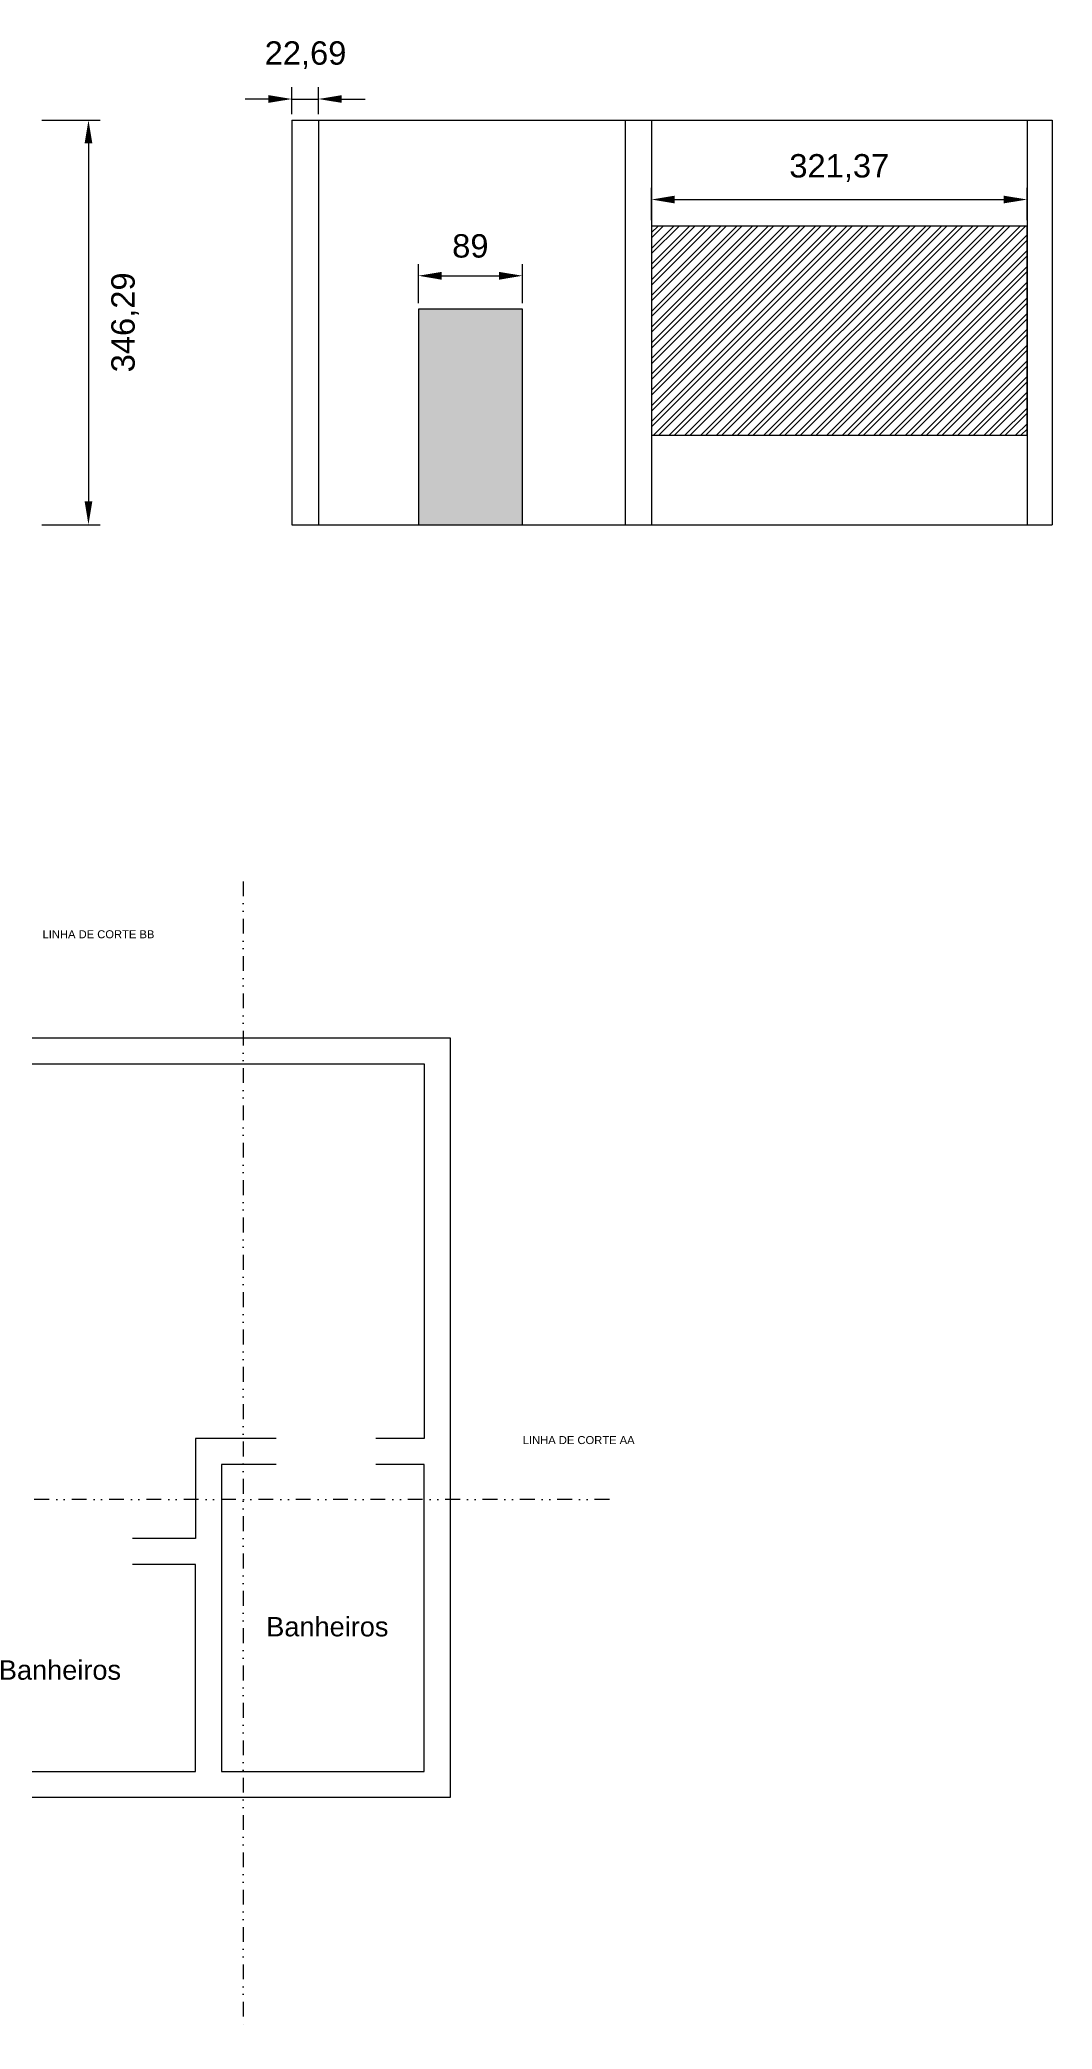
# Model space of a CAD drawing. Header units: millimetres. Extents: x 133 to 2678, y -112 to 1590.
# Drawn here: x 1812 to 2678, y -112 to 1590 of the extents above; entities that cross this region are included whole.
import ezdxf

# ---------------------------------------------------------------- set-up
doc = ezdxf.new("R2010")
doc.units = ezdxf.units.MM
doc.linetypes.add('DIVIDE', pattern=[31.75, 12.7, -6.35, 0, -6.35, 0, -6.35])
for name, color, linetype in [('ARQ-05', 4, 'Continuous'), ('ARQ-COTAS', 1, 'Continuous'), ('ARQ-LINHACORTE', 3, 'DIVIDE'), ('ARQ-TEXTO2', 2, 'Continuous'), ('Porta', 5, 'Continuous')]:
    doc.layers.add(name, color=color, linetype=linetype)
doc.layers.add('Janela', color=6, linetype='Continuous', lineweight=30)
doc.styles.add('Annotative', font='arial.ttf')
doc.styles.get("Standard").update_dxf_attribs({"font": 'arial.ttf'})
doc.dimstyles.new('Annotative', dxfattribs={"dimscale": 0, "dimtxt": 2.5, "dimasz": 2.5, "dimexe": 1.25, "dimexo": 0.625, "dimtad": 1, "dimtxsty": 'Standard', "dimcen": 2.5, "dimadec": 0, "dimazin": 0, "dimtfac": 1, "dimtmove": 0, "dimatfit": 3, "dimfxl": 1, "dimarcsym": 0})

# ---------------------------------------------------------------- blocks, each defined once
blk = doc.blocks.new('*D520')
at = {"layer": 'ARQ-COTAS', "color": 0, "linetype": 'Continuous', "lineweight": -2, "transparency": 16777216}
for p, q in [((1813.5, 1521.3), (1863.3, 1521.3)), ((1853.3, 1501.3), (1853.3, 1195.1)), ((1813.5, 1175.1), (1863.3, 1175.1))]:
    blk.add_line(p, q, dxfattribs=at)
at = {"layer": 'ARQ-COTAS', "color": 0, "linetype": 'Continuous', "transparency": 16777216}
for points in [[(1850, 1501.3), (1856.6, 1501.3), (1853.3, 1521.3)], [(1850, 1195.1), (1856.6, 1195.1), (1853.3, 1175.1)]]:
    blk.add_solid(points, dxfattribs=at)
at = {"layer": 'Defpoints', "color": 0, "linetype": 'Continuous', "transparency": 16777216}
for p in [(1808.5, 1521.3), (1808.5, 1175.1), (1853.3, 1175.1)]:
    blk.add_point(p, dxfattribs=at)
at = {"layer": 'ARQ-COTAS', "color": 0, "linetype": 'Continuous', "transparency": 16777216, "insert": (1884.7, 1348.2), "char_height": 20, "attachment_point": 5, "rotation": 90}
blk.add_mtext('346,29', dxfattribs=at)
blk = doc.blocks.new('*D534')
at = {"layer": 'ARQ-COTAS', "color": 0, "linetype": 'Continuous', "lineweight": -2, "transparency": 16777216}
for p, q in [((2027.3, 1526.3), (2027.3, 1549.3)), ((2050, 1526.3), (2050, 1549.3)), ((2007.3, 1539.3), (1987.3, 1539.3)), ((2027.3, 1539.3), (2050, 1539.3)), ((2070, 1539.3), (2090, 1539.3))]:
    blk.add_line(p, q, dxfattribs=at)
at = {"layer": 'ARQ-COTAS', "color": 0, "linetype": 'Continuous', "transparency": 16777216}
for points in [[(2007.3, 1542.6), (2007.3, 1536), (2027.3, 1539.3)], [(2070, 1542.6), (2070, 1536), (2050, 1539.3)]]:
    blk.add_solid(points, dxfattribs=at)
at = {"layer": 'Defpoints', "color": 0, "linetype": 'Continuous', "transparency": 16777216}
for p in [(2050, 1539.3), (2027.3, 1521.3), (2050, 1521.3)]:
    blk.add_point(p, dxfattribs=at)
at = {"layer": 'ARQ-COTAS', "color": 0, "linetype": 'Continuous', "transparency": 16777216, "insert": (2039, 1576.8), "char_height": 20, "attachment_point": 5}
blk.add_mtext('22,69', dxfattribs=at)
blk = doc.blocks.new('*D535')
at = {"layer": 'ARQ-COTAS', "color": 0, "linetype": 'Continuous', "lineweight": -2, "transparency": 16777216}
for p, q in [((2135.5, 1364.6), (2135.5, 1398.1)), ((2224.5, 1364.6), (2224.5, 1398.1)), ((2155.5, 1388.1), (2204.5, 1388.1))]:
    blk.add_line(p, q, dxfattribs=at)
at = {"layer": 'ARQ-COTAS', "color": 0, "linetype": 'Continuous', "transparency": 16777216}
for points in [[(2155.5, 1391.4), (2155.5, 1384.7), (2135.5, 1388.1)], [(2204.5, 1391.4), (2204.5, 1384.7), (2224.5, 1388.1)]]:
    blk.add_solid(points, dxfattribs=at)
at = {"layer": 'Defpoints', "color": 0, "linetype": 'Continuous', "transparency": 16777216}
for p in [(2224.5, 1388.1), (2135.5, 1359.6), (2224.5, 1359.6)]:
    blk.add_point(p, dxfattribs=at)
at = {"layer": 'ARQ-COTAS', "color": 0, "linetype": 'Continuous', "transparency": 16777216, "insert": (2180, 1413.5), "char_height": 20, "attachment_point": 5}
blk.add_mtext('89', dxfattribs=at)
blk = doc.blocks.new('*D536')
at = {"layer": 'ARQ-COTAS', "color": 0, "linetype": 'Continuous', "lineweight": -2, "transparency": 16777216}
for p, q in [((2334.9, 1435.6), (2334.9, 1463.3)), ((2354.9, 1453.3), (2636.3, 1453.3)), ((2656.3, 1435.6), (2656.3, 1463.3))]:
    blk.add_line(p, q, dxfattribs=at)
at = {"layer": 'ARQ-COTAS', "color": 0, "linetype": 'Continuous', "transparency": 16777216}
for points in [[(2354.9, 1456.6), (2354.9, 1450), (2334.9, 1453.3)], [(2636.3, 1456.6), (2636.3, 1450), (2656.3, 1453.3)]]:
    blk.add_solid(points, dxfattribs=at)
at = {"layer": 'Defpoints', "color": 0, "linetype": 'Continuous', "transparency": 16777216}
for p in [(2656.3, 1453.3), (2334.9, 1430.6), (2656.3, 1430.6)]:
    blk.add_point(p, dxfattribs=at)
at = {"layer": 'ARQ-COTAS', "color": 0, "linetype": 'Continuous', "transparency": 16777216, "insert": (2495.6, 1480.3), "char_height": 20, "attachment_point": 5}
blk.add_mtext('321,37', dxfattribs=at)

msp = doc.modelspace()

# ---------------------------------------------------------------- hatches: boundary and pattern name
at = {"layer": 'ARQ-COTAS', "linetype": 'Continuous'}
h = msp.add_hatch(dxfattribs=at)
h.set_pattern_fill('ANSI32', color=256)
h.set_pattern_definition([(45, (-145.752, 1045.718), (-6.735192, 6.735192), []), (45, (-141.262, 1045.718), (-6.735192, 6.735192), [])])
h.paths.add_polyline_path([(2656.277, 1251.625), (2656.277, 1430.612), (2334.907, 1430.612), (2334.907, 1251.625)])
h = msp.add_hatch(color=256, dxfattribs=at)
h.dxf.hatch_style = 1
h.paths.add_polyline_path([(2224.496, 1359.609), (2135.496, 1359.609), (2135.496, 1175.055), (2224.496, 1175.055)])

# ---------------------------------------------------------------- linework, layer by layer
at = {"layer": 'ARQ-05', "linetype": 'Continuous'}
for p, q in [((2027.347, 1521.341), (2677.75, 1521.341)), ((2027.347, 1521.341), (2027.347, 1175.055)), ((2050.042, 1521.341), (2050.042, 1175.055)), ((2312.479, 1521.341), (2312.479, 1175.055)), ((2334.907, 1521.341), (2334.907, 1175.055)), ((2656.277, 1521.341), (2656.277, 1175.055)), ((2677.75, 1521.341), (2677.75, 1175.055)), ((2027.347, 1175.055), (2677.75, 1175.055))]:
    msp.add_line(p, q, dxfattribs=at)
at = {"layer": 'ARQ-COTAS', "color": 4}
for points in [[(554.88, 239.092), (554.88, 736.154), (2162.835, 736.154), (2162.835, 86.073), (554.88, 86.073), (554.88, 165.335)], [(1494.794, 307.757), (1116.529, 307.757), (1116.529, 713.785), (2140.465, 713.785), (2140.465, 393.387), (2099.135, 393.387)], [(2013.964, 393.387), (1944.738, 393.387), (1944.738, 307.757), (1890.841, 307.757)], [(2013.964, 371.018), (1967.107, 371.018), (1967.107, 285.388), (1967.107, 108.442), (2140.465, 108.442), (2140.465, 371.018), (2099.135, 371.018)], [(1803.115, 285.388), (1695.831, 285.388), (1695.831, 108.442), (1944.738, 108.442), (1944.738, 285.388), (1890.841, 285.388)]]:
    msp.add_lwpolyline(points, dxfattribs=at)
at = {"layer": 'ARQ-LINHACORTE'}
msp.add_line((1985.705, 869.937), (1985.705, -112.058), dxfattribs=at)
at = {"layer": 'ARQ-LINHACORTE', "linetype": 'DIVIDE'}
msp.add_line((2298.937, 341.169), (473.024, 341.169), dxfattribs=at)
at = {"layer": 'Janela', "linetype": 'Continuous'}
msp.add_lwpolyline([(2656.277, 1251.625), (2656.277, 1430.612), (2334.907, 1430.612), (2334.907, 1251.625)], close=True, dxfattribs=at)
at = {"layer": 'Porta', "linetype": 'Continuous'}
msp.add_lwpolyline([(2224.496, 1175.055), (2224.496, 1359.609), (2135.496, 1359.609), (2135.496, 1175.055)], close=True, dxfattribs=at)

# ---------------------------------------------------------------- texts
at = {"layer": 'ARQ-LINHACORTE', "linetype": 'Continuous', "char_height": 6.84708, "width": 749.36728, "attachment_point": 1, "style": 'Annotative'}
for s, insert in [('LINHA DE CORTE BB', (1814.03, 828.134)), ('LINHA DE CORTE AA', (2224.828, 395.404))]:
    msp.add_mtext(s, dxfattribs=dict(at, insert=insert))
at = {"layer": 'ARQ-TEXTO2', "linetype": 'Continuous', "char_height": 16.617, "attachment_point": 1}
for insert in [(2005.393, 240.644), (1776.644, 203.568)]:
    msp.add_mtext_dynamic_manual_height_columns('Banheiros', width=81.09168, gutter_width=58.739, heights=[13.98], dxfattribs=dict(at, insert=insert))

# ---------------------------------------------------------------- dimensions: what is measured, and where the dimension line sits
at = {"layer": 'ARQ-COTAS', "linetype": 'Continuous'}
for base, p1, p2, picture, middle in [((2050.0415, 1539.2891), (2027.3468, 1521.3413), (2050.0415, 1521.3413), '*D534', (2038.9631, 1576.8418)), ((2656.277, 1453.298), (2334.907, 1430.612), (2656.277, 1430.612), '*D536', (2495.592, 1480.316)), ((2224.496, 1388.064), (2135.496, 1359.609), (2224.496, 1359.609), '*D535', (2179.996, 1413.487))]:
    dim = msp.add_linear_dim(base=base, p1=p1, p2=p2, dimstyle='Annotative', override={"dimtmove": 2}, dxfattribs=at)
    dim.commit()
    dim.dimension.update_dxf_attribs({"geometry": picture, "text_midpoint": middle, "dimtype": 160})
dim = msp.add_linear_dim(base=(1853.297, 1175.055), p1=(1808.502, 1521.341), p2=(1808.502, 1175.055), angle=90, dimstyle='Annotative', override={"dimtmove": 2}, dxfattribs=at)
dim.commit()
dim.dimension.update_dxf_attribs({"geometry": '*D520', "text_midpoint": (1884.676, 1348.198), "dimtype": 160})

doc.saveas('drawing.dxf')
